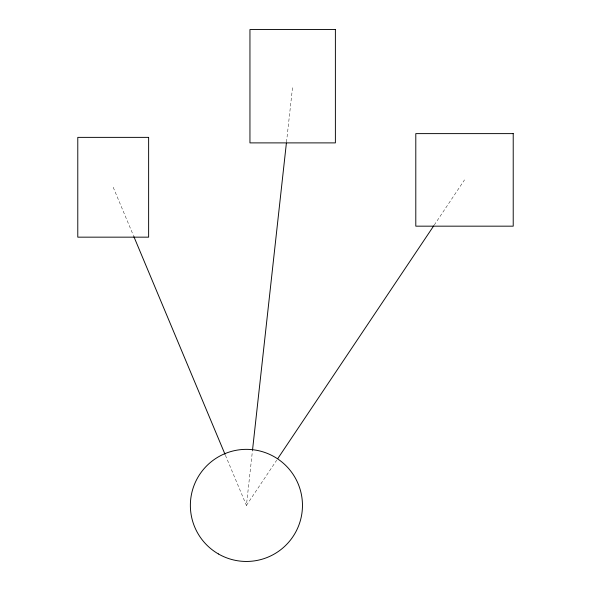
<?xml version="1.0" encoding="UTF-8"?>
<svg xmlns="http://www.w3.org/2000/svg" width="591" height="591" viewBox="0 0 591 591"><rect width="100%" height="100%" fill="white"/><g stroke="black" fill="none" stroke-linecap="round" stroke-linejoin="round"><path stroke-width="0.44" stroke-dasharray="2.96 2.22" d="M225.4 455.218L246.417 505.401L252.387 451.288M286.495 142.172L292.671 86.22M246.417 505.401L276.691 460.212M434.237 225.082L464.511 179.893M113.206 187.266L133.507 235.75"/><path stroke-width="0.89" d="M252.49 450.364L286.391 143.088M277.718 458.682L433.72 225.851M133.862 236.607L225.045 454.361M335.385 29.55L249.949 29.55L249.949 142.889L335.385 142.889L335.385 29.55M513.217 133.618L415.798 133.618L415.798 226.168L513.217 226.168L513.217 133.618M148.629 137.371L77.783 137.371L77.783 237.161L148.629 237.161L148.629 137.371M218.389 553.944A56.049 56.049 0 0 0 302.466 505.401A56.049 56.049 0 0 0 218.389 456.865A56.049 56.049 0 0 0 218.389 553.944"/></g></svg>
